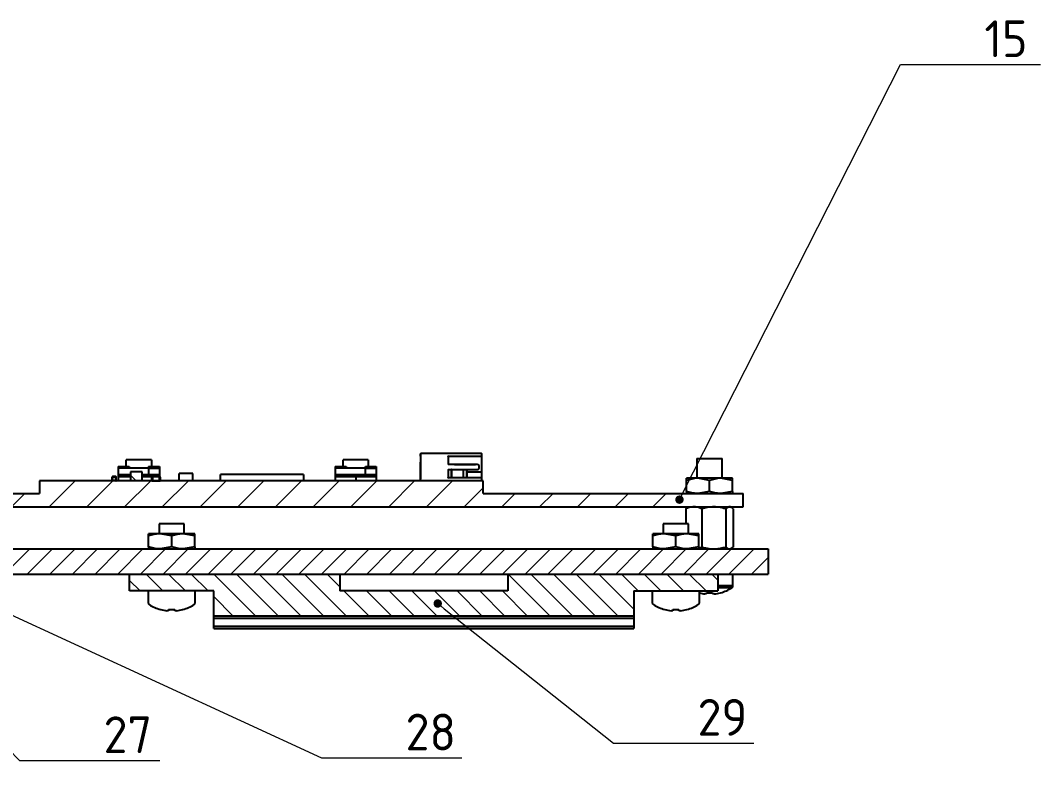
# Model space of a CAD drawing. Header units: millimetres. Extents: x 16604 to 36223, y 4309 to 8014.
# Drawn here: x 19460.4 to 19581.8, y 5139.3 to 5227.9 of the extents above; entities that cross this region are included whole.
import ezdxf
from ezdxf import colors
from ezdxf.entities.mleader import LeaderData, LeaderLine
from ezdxf.math import Vec2, Vec3

# ---------------------------------------------------------------- set-up
doc = ezdxf.new("R2010")
doc.units = ezdxf.units.MM
doc.layers.get('0').update_dxf_attribs({"lineweight": 35})
doc.layers.add('Nét mảnh', color=130, linetype='Continuous', lineweight=13)
doc.styles.get("Standard").update_dxf_attribs({"font": '', "height": 4.375})
doc.styles.get('Standard').set_extended_font_data('TCVN 7284')

# ---------------------------------------------------------------- blocks, each defined once
blk = doc.blocks.new('_Dot')
at = {"color": 0, "linetype": 'ByBlock', "lineweight": -2}
blk.add_line((-0.5, 0), (-1, 0), dxfattribs=at)
at = {"color": 0, "linetype": 'ByBlock', "const_width": 0.5}
blk.add_lwpolyline([(-0.25, 0, 1), (0.25, 0, 1)], format="xyb", close=True, dxfattribs=at)

msp = doc.modelspace()

# ---------------------------------------------------------------- hatches: boundary and pattern name
at = {"linetype": 'Continuous', "lineweight": 18}
h = msp.add_hatch(dxfattribs=at)
h.set_pattern_fill('ANSI31', angle=90, style=0)
h.set_pattern_definition([(135, (19173.8327, 5060.3415), (-2.245064, -2.245064), [])])
h.paths.add_polyline_path([(19474.9, 5174.17), (19473.5, 5174.17), (19473.5, 5173.07), (19474.9, 5173.07)], flags=0)
at = {"layer": 'Nét mảnh', "true_color": 0x58ba48}
h = msp.add_hatch(dxfattribs=at)
h.set_pattern_fill('ANSI31', color=85)
h.set_pattern_definition([(45, (0.884, -0.884), (-2.24506403, 2.24506403), [])])
h.paths.add_polyline_path([(19515.47, 5173.07), (19493.6, 5173.07), (19493.6, 5173.05), (19493.4, 5173.05), (19493.05, 5173.05), (19493.05, 5173.05), (19492.8, 5173.05), (19491.67, 5173.05), (19491.67, 5173.05), (19486.65, 5173.05), (19485.51, 5173.05), (19485.51, 5173.05), (19485.27, 5173.05), (19484.92, 5173.05), (19484.92, 5173.05), (19484.72, 5173.05), (19462.67, 5173.07), (19462.67, 5171.58), (19445.35, 5171.58), (19444.56, 5169.98), (19540.1, 5169.98), (19540.86, 5171.58), (19515.47, 5171.58)])
at = {"layer": 'Nét mảnh'}
h = msp.add_hatch(dxfattribs=at)
h.set_pattern_fill('ANSI31', color=6, scale=0.6)
h.set_pattern_definition([(45, (0.8839, -0.8839), (-1.34703842, 1.34703842), [])])
h.paths.add_polyline_path([(19549.41, 5164.98), (19431.62, 5164.98), (19432.82, 5161.98), (19549.41, 5161.98)])
h.paths.add_polyline_path([(19431.62, 5164.98), (19410.88, 5164.98), (19410.05, 5161.98), (19432.82, 5161.98)])
h.paths.add_polyline_path([(19371.41, 5164.98), (19363.94, 5164.98), (19362.41, 5163.13), (19362.41, 5161.98), (19371.41, 5161.98)])
h.paths.add_polyline_path([(19363.94, 5164.98), (19362.41, 5164.98), (19362.41, 5163.13)], flags=17)
h.paths.add_polyline_path([(19410.88, 5164.98), (19383.41, 5164.98), (19383.41, 5161.98), (19410.05, 5161.98)])
at = {"layer": 'Nét mảnh', "true_color": 0x58ba48}
h = msp.add_hatch(dxfattribs=at)
h.set_pattern_fill('ANSI31', color=85, scale=0.6, angle=90)
h.set_pattern_definition([(135, (0.8839, -0.8839), (-1.34703842, -1.34703842), [])])
h.paths.add_polyline_path([(19533.41, 5159.98), (19543.41, 5159.98), (19543.41, 5161.98), (19518.41, 5161.98), (19518.41, 5159.98), (19498.41, 5159.98), (19498.41, 5161.98), (19473.41, 5161.98), (19473.41, 5159.98), (19483.41, 5159.98), (19483.41, 5156.98), (19533.41, 5156.98)])

# ---------------------------------------------------------------- linework, layer by layer
at = {"color": 7, "linetype": 'Continuous', "lineweight": 25}
for p, q in [((19508.02, 5176.29), (19508.02, 5176.29)), ((19508.02, 5176.29), (19508.02, 5176.05)), ((19508.02, 5176.02), (19508.02, 5176.16)), ((19508.02, 5176.05), (19508.02, 5176.05)), ((19508.02, 5176.02), (19508.02, 5173.27)), ((19515.29, 5176.32), (19508.05, 5176.32)), ((19511.27, 5176.02), (19515.29, 5176.02)), ((19511.32, 5175.97), (19511.32, 5175.02)), ((19515.32, 5176.05), (19515.32, 5176.29)), ((19540.91, 5175.75), (19540.91, 5173.38)), ((19540.91, 5175.75), (19543.91, 5175.75)), ((19543.91, 5173.38), (19543.91, 5175.75)), ((19472.05, 5174.78), (19473.35, 5174.78)), ((19472.05, 5174.78), (19472.05, 5173.78)), ((19473.35, 5174.58), (19472.05, 5174.58)), ((19476.95, 5174.58), (19472.05, 5174.58)), ((19473, 5174.78), (19473, 5175.58)), ((19476, 5175.58), (19473, 5175.58)), ((19473.35, 5174.78), (19473.35, 5174.58)), ((19475.66, 5174.78), (19476.95, 5174.78)), ((19475.66, 5174.78), (19475.66, 5173.78)), ((19475.66, 5174.58), (19476.95, 5174.58)), ((19476, 5175.58), (19476, 5174.78)), ((19476.95, 5174.78), (19476.95, 5173.78)), ((19497.86, 5174.78), (19499.16, 5174.78)), ((19497.86, 5174.78), (19497.86, 5173.78)), ((19499.16, 5174.58), (19497.86, 5174.58)), ((19502.76, 5174.58), (19497.86, 5174.58)), ((19498.81, 5174.78), (19498.81, 5175.58)), ((19501.81, 5175.58), (19498.81, 5175.58)), ((19499.16, 5174.78), (19499.16, 5174.58)), ((19501.46, 5174.78), (19502.76, 5174.78)), ((19501.46, 5173.78), (19501.46, 5174.78)), ((19501.46, 5174.58), (19502.76, 5174.58)), ((19501.81, 5175.58), (19501.81, 5174.78)), ((19502.76, 5174.78), (19502.76, 5173.78)), ((19508.02, 5173.82), (19508.02, 5175.32)), ((19508.02, 5175), (19508.02, 5175)), ((19514.77, 5175.02), (19511.32, 5175.02)), ((19512.07, 5175.02), (19512.07, 5175.03)), ((19512.07, 5175.03), (19514.57, 5175.03)), ((19514.57, 5175.03), (19514.57, 5175.02)), ((19515.02, 5174.67), (19515.02, 5174.77)), ((19515.29, 5175.32), (19515.29, 5174.12)), ((19515.32, 5174.12), (19515.32, 5175.32)), ((19471.3, 5173.52), (19471.81, 5173.52)), ((19471.3, 5173.52), (19471.3, 5173.12)), ((19471.35, 5173.58), (19471.35, 5173.52)), ((19471.76, 5173.58), (19471.35, 5173.58)), ((19471.35, 5173.12), (19471.35, 5173.52)), ((19471.46, 5173.58), (19471.46, 5173.58)), ((19471.54, 5173.58), (19471.54, 5173.58)), ((19471.57, 5173.58), (19471.54, 5173.58)), ((19471.57, 5173.58), (19471.57, 5173.58)), ((19471.57, 5173.58), (19471.57, 5173.58)), ((19471.61, 5173.58), (19471.6, 5173.58)), ((19471.64, 5173.58), (19471.64, 5173.58)), ((19471.76, 5173.58), (19471.76, 5173.52)), ((19471.76, 5173.52), (19471.76, 5173.12)), ((19471.81, 5173.12), (19471.81, 5173.52)), ((19473.5, 5173.78), (19472.05, 5173.78)), ((19472.05, 5173.78), (19472.05, 5173.08)), ((19472.05, 5173.78), (19473.6, 5173.78)), ((19472.05, 5173.58), (19473.5, 5173.58)), ((19473.5, 5173.58), (19472.05, 5173.58)), ((19473.5, 5174.17), (19473.5, 5173.07)), ((19474.9, 5174.17), (19473.5, 5174.17)), ((19474.9, 5173.07), (19474.9, 5174.17)), ((19476.95, 5173.78), (19474.9, 5173.78)), ((19474.9, 5173.78), (19476.95, 5173.78)), ((19474.9, 5173.58), (19476.95, 5173.58)), ((19476.02, 5173.58), (19474.9, 5173.58)), ((19476.03, 5173.52), (19476.03, 5173.52)), ((19476.03, 5173.12), (19476.03, 5173.52)), ((19476.08, 5173.58), (19476.94, 5173.58)), ((19476.13, 5173.58), (19476.13, 5173.07)), ((19476.85, 5173.58), (19476.85, 5173.58)), ((19476.94, 5173.58), (19476.94, 5173.07)), ((19476.99, 5173.58), (19476.94, 5173.58)), ((19476.95, 5173.78), (19476.95, 5173.58)), ((19477.04, 5173.52), (19477.04, 5173.12)), ((19479.31, 5173.07), (19479.31, 5173.97)), ((19480.92, 5173.97), (19479.31, 5173.97)), ((19480.92, 5173.07), (19480.92, 5173.97)), ((19484.21, 5173.07), (19484.21, 5173.85)), ((19484.74, 5173.85), (19484.21, 5173.85)), ((19484.21, 5173.58), (19484.21, 5173.58)), ((19493.58, 5173.85), (19484.74, 5173.85)), ((19494.11, 5173.85), (19493.58, 5173.85)), ((19494.11, 5173.85), (19494.11, 5173.07)), ((19502.76, 5173.78), (19497.86, 5173.78)), ((19497.86, 5173.78), (19497.86, 5173.08)), ((19497.86, 5173.78), (19502.76, 5173.78)), ((19497.86, 5173.58), (19502.76, 5173.58)), ((19502.76, 5173.58), (19497.86, 5173.58)), ((19500.31, 5173.58), (19500.31, 5173.08)), ((19502.76, 5173.78), (19502.76, 5173.08)), ((19508.02, 5173.07), (19508.02, 5173.82)), ((19515.29, 5173.42), (19511.27, 5173.42)), ((19511.32, 5174.42), (19514.77, 5174.42)), ((19511.32, 5174.42), (19511.32, 5173.47)), ((19511.75, 5174.32), (19511.72, 5174.32)), ((19511.72, 5173.42), (19511.72, 5174.32)), ((19512.07, 5174.42), (19512.07, 5174.41)), ((19512.07, 5174.41), (19514.57, 5174.41)), ((19513.09, 5174.32), (19513.12, 5174.32)), ((19513.12, 5173.42), (19513.12, 5174.32)), ((19513.52, 5174.32), (19513.52, 5174.12)), ((19513.52, 5174.32), (19513.55, 5174.32)), ((19515.32, 5174.12), (19513.52, 5174.12)), ((19513.55, 5174.12), (19513.55, 5174.32)), ((19514.57, 5174.41), (19514.57, 5174.42)), ((19515.32, 5173.07), (19515.32, 5173.39)), ((19545.16, 5173.38), (19539.66, 5173.38)), ((19542.41, 5173.13), (19541.03, 5173.38)), ((19545.16, 5173.13), (19543.78, 5173.38)), ((19462.67, 5173.07), (19462.67, 5171.58)), ((19515.47, 5173.07), (19462.67, 5173.07)), ((19471.76, 5173.12), (19471.3, 5173.12)), ((19471.35, 5173.07), (19471.35, 5173.12)), ((19471.76, 5173.07), (19471.76, 5173.12)), ((19471.81, 5173.12), (19471.76, 5173.12)), ((19472.8, 5173.08), (19472.05, 5173.08)), ((19473.5, 5173.08), (19473.1, 5173.08)), ((19473.22, 5173.08), (19473.22, 5173.07)), ((19476.03, 5173.12), (19476.03, 5173.12)), ((19476.13, 5173.07), (19476.94, 5173.07)), ((19476.94, 5173.07), (19476.99, 5173.07)), ((19483.46, 5173.07), (19483.45, 5173.07)), ((19483.74, 5173.07), (19483.75, 5173.07)), ((19483.75, 5173.07), (19483.74, 5173.07)), ((19483.75, 5173.07), (19483.75, 5173.07)), ((19485.27, 5173.07), (19484.92, 5173.07)), ((19486.65, 5173.07), (19485.51, 5173.07)), ((19492.8, 5173.07), (19491.67, 5173.07)), ((19493.4, 5173.07), (19493.05, 5173.07)), ((19494.11, 5173.07), (19493.67, 5173.07)), ((19495.89, 5173.07), (19495.89, 5173.07)), ((19496.85, 5173.07), (19496.85, 5173.07)), ((19498.61, 5173.08), (19497.86, 5173.08)), ((19500.31, 5173.08), (19498.91, 5173.08)), ((19502.76, 5173.08), (19502.01, 5173.08)), ((19504.69, 5173.07), (19504.69, 5173.07)), ((19515.47, 5171.58), (19515.47, 5173.07)), ((19539.66, 5171.82), (19539.66, 5173.13)), ((19542.41, 5171.82), (19542.41, 5173.13)), ((19545.16, 5171.82), (19545.16, 5173.13)), ((19438.41, 5171.58), (19462.67, 5171.58)), ((19515.47, 5171.58), (19546.41, 5171.58)), ((19542.41, 5171.82), (19541.03, 5171.58)), ((19545.16, 5171.82), (19543.78, 5171.58)), ((19546.41, 5169.98), (19546.41, 5171.58)), ((19438.41, 5169.98), (19546.41, 5169.98)), ((19539.58, 5169.75), (19539.78, 5169.89)), ((19539.58, 5169.75), (19539.58, 5167.98)), ((19539.91, 5169.98), (19539.78, 5169.9)), ((19541.63, 5169.98), (19541.51, 5169.75)), ((19541.51, 5169.75), (19541.51, 5165.2)), ((19544.34, 5169.75), (19544.34, 5165.2)), ((19545.04, 5169.9), (19544.91, 5169.98)), ((19545.24, 5169.75), (19545.24, 5165.2)), ((19476.91, 5167.98), (19476.91, 5166.78)), ((19479.91, 5167.98), (19476.91, 5167.98)), ((19479.91, 5166.78), (19479.91, 5167.98)), ((19536.91, 5167.98), (19536.91, 5166.78)), ((19539.91, 5167.98), (19536.91, 5167.98)), ((19539.91, 5166.78), (19539.91, 5167.98)), ((19481.16, 5166.78), (19475.66, 5166.78)), ((19475.66, 5165.22), (19475.66, 5166.53)), ((19478.41, 5166.53), (19477.03, 5166.78)), ((19478.41, 5165.22), (19478.41, 5166.53)), ((19481.16, 5166.53), (19479.78, 5166.78)), ((19481.16, 5165.22), (19481.16, 5166.53)), ((19541.16, 5166.78), (19535.66, 5166.78)), ((19535.66, 5165.22), (19535.66, 5166.53)), ((19538.41, 5166.53), (19537.03, 5166.78)), ((19538.41, 5165.22), (19538.41, 5166.53)), ((19541.16, 5166.53), (19539.78, 5166.78)), ((19541.16, 5165.22), (19541.16, 5166.53)), ((19362.41, 5164.98), (19549.41, 5164.98)), ((19478.41, 5165.22), (19477.03, 5164.98)), ((19481.16, 5165.22), (19479.78, 5164.98)), ((19538.41, 5165.22), (19537.03, 5164.98)), ((19541.16, 5165.22), (19539.78, 5164.98)), ((19541.16, 5165.11), (19541.51, 5165.2)), ((19541.51, 5165.2), (19541.63, 5164.98)), ((19544.91, 5164.98), (19545.04, 5165.05)), ((19549.41, 5164.98), (19549.41, 5161.98)), ((19362.41, 5161.98), (19549.41, 5161.98)), ((19473.41, 5159.98), (19473.41, 5161.98)), ((19498.41, 5161.98), (19498.41, 5159.98)), ((19518.41, 5161.98), (19518.41, 5159.98)), ((19543.41, 5161.98), (19543.41, 5159.98)), ((19545.21, 5160.58), (19545.21, 5161.98)), ((19483.41, 5159.98), (19473.41, 5159.98)), ((19475.61, 5159.98), (19475.61, 5158.58)), ((19481.21, 5158.58), (19481.21, 5159.98)), ((19483.41, 5155.51), (19483.41, 5159.98)), ((19518.41, 5159.98), (19498.41, 5159.98)), ((19533.41, 5159.98), (19543.41, 5159.98)), ((19533.41, 5159.98), (19533.41, 5155.51)), ((19535.61, 5159.98), (19535.61, 5158.58)), ((19541.21, 5158.58), (19541.21, 5159.98)), ((19542.04, 5159.62), (19541.84, 5159.62)), ((19542.04, 5159.76), (19542.04, 5159.62)), ((19542.78, 5159.62), (19542.78, 5159.76)), ((19542.97, 5159.62), (19542.78, 5159.62)), ((19543.72, 5159.76), (19543.72, 5159.75)), ((19477.1, 5157.75), (19477.1, 5157.76)), ((19478.04, 5157.62), (19477.84, 5157.62)), ((19478.04, 5157.76), (19478.04, 5157.62)), ((19478.78, 5157.62), (19478.78, 5157.76)), ((19478.97, 5157.62), (19478.78, 5157.62)), ((19479.72, 5157.76), (19479.72, 5157.75)), ((19537.1, 5157.75), (19537.1, 5157.76)), ((19538.04, 5157.62), (19537.84, 5157.62)), ((19538.04, 5157.76), (19538.04, 5157.62)), ((19538.78, 5157.62), (19538.78, 5157.76)), ((19538.97, 5157.62), (19538.78, 5157.62)), ((19539.72, 5157.76), (19539.72, 5157.75)), ((19533.41, 5156.98), (19483.41, 5156.98)), ((19533.41, 5156.69), (19483.41, 5156.69)), ((19483.41, 5155.79), (19533.41, 5155.79)), ((19483.41, 5155.51), (19533.41, 5155.51))]:
    msp.add_line(p, q, dxfattribs=at)
at = {"color": 8, "linetype": 'Continuous', "lineweight": 25}
for p, q in [((19511.29, 5173.42), (19511.29, 5173.42)), ((19511.75, 5173.42), (19511.75, 5174.32)), ((19513.09, 5174.32), (19513.09, 5173.42)), ((19513.55, 5174.32), (19513.53, 5174.41)), ((19545.21, 5160.58), (19543.41, 5160.58)), ((19545.08, 5160.35), (19543.41, 5160.35))]:
    msp.add_line(p, q, dxfattribs=at)
at = {"color": 7, "linetype": 'Continuous', "lineweight": 25, "flags": 128}
for points in [[(19515.29, 5176.02), (19515.29, 5176), (19515.29, 5175.96), (19515.29, 5175.9), (19515.29, 5175.81), (19515.29, 5175.71), (19515.29, 5175.59), (19515.29, 5175.45), (19515.29, 5175.32)], [(19511.72, 5174.32), (19511.71, 5174.39), (19511.7, 5174.42)], [(19513.55, 5173.42), (19513.55, 5173.43), (19513.55, 5173.47), (19513.55, 5173.54), (19513.55, 5173.62), (19513.55, 5173.73), (19513.55, 5173.85), (19513.55, 5173.98), (19513.55, 5174.12)], [(19515.29, 5174.12), (19515.29, 5173.98), (19515.29, 5173.85), (19515.29, 5173.73), (19515.29, 5173.62), (19515.29, 5173.54), (19515.29, 5173.47), (19515.29, 5173.43), (19515.29, 5173.42)], [(19504.68, 5173.07), (19504.69, 5173.07), (19504.69, 5173.07)]]:
    msp.add_lwpolyline(points, dxfattribs=at)
at = {"color": 7, "linetype": 'Continuous', "lineweight": 25}
for centre, radius, start, end in [((19508.05, 5176.29), 0.03, 90, 180), ((19511.27, 5175.97), 0.05, 0, 90), ((19515.29, 5176.29), 0.03, 0, 90), ((19515.29, 5176.05), 0.03, 270, 0), ((19514.77, 5174.77), 0.25, 0, 90), ((19514.77, 5174.67), 0.25, 270, 0), ((19471.35, 5173.52), 0.0508, 90, 180), ((19471.76, 5173.52), 0.0508, 360, 90), ((19476.08, 5173.52), 0.0508, 90, 180), ((19476.99, 5173.52), 0.0508, 0, 90), ((19511.27, 5173.47), 0.05, 270, 0), ((19511.52, 5174.32), 0.2, 150, 180), ((19513.32, 5174.32), 0.2, 153.2563, 180), ((19513.32, 5174.32), 0.2, 0, 26.7437), ((19515.29, 5173.39), 0.03, 0, 90), ((19471.35, 5173.12), 0.0508, 180, 268.6872), ((19471.76, 5173.12), 0.0508, 270, 360), ((19476.08, 5173.12), 0.0508, 180, 270), ((19476.99, 5173.12), 0.0508, 270, 0), ((19542.41, 5164.58), 5, 285.2193, 302.336), ((19544.94, 5160.58), 0.27, 302.336, 0), ((19542.41, 5164.58), 4.99, 256.0745, 263.4966), ((19542.41, 5165.23), 5.48, 266.1266, 273.8734), ((19542.41, 5164.58), 4.99, 276.5034, 285.1879), ((19475.88, 5158.58), 0.27, 180, 237.664), ((19478.41, 5162.58), 5, 237.664, 254.7807), ((19478.41, 5162.58), 4.99, 254.8121, 263.4966), ((19478.41, 5163.23), 5.48, 266.1266, 273.8734), ((19478.41, 5162.58), 4.99, 276.5034, 285.1879), ((19478.41, 5162.58), 5, 285.2193, 302.336), ((19480.94, 5158.58), 0.27, 302.336, 0), ((19535.88, 5158.58), 0.27, 180, 237.664), ((19538.41, 5162.58), 5, 237.664, 254.7807), ((19538.41, 5162.58), 4.99, 254.8121, 263.4966), ((19538.41, 5163.23), 5.48, 266.1266, 273.8734), ((19538.41, 5162.58), 4.99, 276.5034, 285.1879), ((19538.41, 5162.58), 5, 285.2193, 302.336), ((19540.94, 5158.58), 0.27, 302.336, 0)]:
    msp.add_arc(centre, radius, start, end, dxfattribs=at)
at = {"color": 8, "linetype": 'Continuous', "lineweight": 25}
msp.add_arc((19511.52, 5174.32), 0.2, 0, 30, dxfattribs=at)
at = {"color": 7, "linetype": 'Continuous', "lineweight": 25}
for points, knots in [([(19508.02, 5176.16), (19508.02, 5176.2), (19508.02, 5176.27), (19508.02, 5176.28), (19508.02, 5176.29)], [0, 0, 0, 0, 0.56, 1, 1, 1, 1]), ([(19515.32, 5175.32), (19515.32, 5175.42), (19515.32, 5175.64), (19515.32, 5175.88), (19515.32, 5176.02), (19515.32, 5176.04), (19515.32, 5176.05)], [0, 0, 0, 0, 0.270261, 0.562429, 0.789736, 1, 1, 1, 1]), ([(19471.53, 5173.58), (19471.53, 5173.58), (19471.52, 5173.58), (19471.52, 5173.58), (19471.52, 5173.58), (19471.51, 5173.58), (19471.51, 5173.58)], [0, 0, 0, 0, 0.2795042, 0.559316, 0.7797731, 1, 1, 1, 1]), ([(19471.62, 5173.58), (19471.62, 5173.58), (19471.62, 5173.58), (19471.61, 5173.58), (19471.61, 5173.58), (19471.61, 5173.58)], [0, 0, 0, 0, 0.280041, 0.559337, 1, 1, 1, 1]), ([(19471.64, 5173.58), (19471.64, 5173.58), (19471.64, 5173.58), (19471.64, 5173.58), (19471.63, 5173.58), (19471.63, 5173.58), (19471.62, 5173.58)], [0, 0, 0, 0, 0.280947, 0.560058, 0.77987, 1, 1, 1, 1]), ([(19513.52, 5173.42), (19513.52, 5173.44), (19513.52, 5173.54), (19513.52, 5173.79), (19513.52, 5174.01), (19513.52, 5174.12)], [0, 0, 0, 0, 0.177234, 0.60464, 1, 1, 1, 1]), ([(19513.52, 5174.12), (19513.52, 5174.01), (19513.52, 5173.8), (19513.52, 5173.55), (19513.52, 5173.41), (19513.52, 5173.39), (19513.52, 5173.39)], [0, 0, 0, 0, 0.270261, 0.562429, 0.789736, 1, 1, 1, 1]), ([(19515.32, 5173.39), (19515.32, 5173.4), (19515.32, 5173.43), (19515.32, 5173.62), (19515.32, 5173.87), (19515.32, 5174.04), (19515.32, 5174.12)], [0, 0, 0, 0, 0.270261, 0.562429, 0.789736, 1, 1, 1, 1]), ([(19541.03, 5173.38), (19541, 5173.38), (19540.54, 5173.37), (19540.08, 5173.25), (19539.66, 5173.13)], [0, 0, 0, 0, 0.07015, 1, 1, 1, 1]), ([(19539.66, 5173.13), (19539.66, 5173.17), (19539.66, 5173.31), (19539.66, 5173.35), (19539.66, 5173.38)], [0, 0, 0, 0, 0.257551, 1, 1, 1, 1]), ([(19543.78, 5173.38), (19543.75, 5173.38), (19543.29, 5173.37), (19542.83, 5173.25), (19542.41, 5173.13)], [0, 0, 0, 0, 0.07015, 1, 1, 1, 1]), ([(19545.16, 5173.13), (19545.16, 5173.17), (19545.16, 5173.31), (19545.16, 5173.35), (19545.16, 5173.38)], [0, 0, 0, 0, 0.2575513, 1, 1, 1, 1]), ([(19541.03, 5171.58), (19541, 5171.58), (19540.75, 5171.58), (19540.29, 5171.63), (19539.87, 5171.76), (19539.66, 5171.82)], [0, 0, 0, 0, 0.070013, 0.530744, 1, 1, 1, 1]), ([(19539.66, 5171.82), (19539.66, 5171.78), (19539.66, 5171.64), (19539.66, 5171.6), (19539.66, 5171.58)], [0, 0, 0, 0, 0.257551, 1, 1, 1, 1]), ([(19543.78, 5171.58), (19543.75, 5171.58), (19543.29, 5171.58), (19542.83, 5171.7), (19542.41, 5171.82)], [0, 0, 0, 0, 0.07015, 1, 1, 1, 1]), ([(19545.16, 5171.82), (19545.16, 5171.78), (19545.16, 5171.64), (19545.16, 5171.6), (19545.16, 5171.58)], [0, 0, 0, 0, 0.257551, 1, 1, 1, 1]), ([(19541.51, 5169.75), (19541.33, 5169.82), (19540.97, 5169.95), (19540.32, 5170.01), (19539.87, 5169.85), (19539.58, 5169.75)], [0, 0, 0, 0, 0.295653, 0.555283, 1, 1, 1, 1]), ([(19544.34, 5169.75), (19544.07, 5169.82), (19543.55, 5169.95), (19542.59, 5170.01), (19541.93, 5169.85), (19541.51, 5169.75)], [0, 0, 0, 0, 0.295653, 0.555283, 1, 1, 1, 1]), ([(19545.24, 5169.75), (19545.15, 5169.82), (19544.99, 5169.95), (19544.68, 5170.01), (19544.47, 5169.85), (19544.34, 5169.75)], [0, 0, 0, 0, 0.295653, 0.555283, 1, 1, 1, 1]), ([(19477.03, 5166.78), (19477, 5166.78), (19476.54, 5166.77), (19476.08, 5166.65), (19475.66, 5166.53)], [0, 0, 0, 0, 0.07015, 1, 1, 1, 1]), ([(19475.66, 5166.53), (19475.66, 5166.57), (19475.66, 5166.71), (19475.66, 5166.75), (19475.66, 5166.78)], [0, 0, 0, 0, 0.257551, 1, 1, 1, 1]), ([(19479.78, 5166.78), (19479.75, 5166.78), (19479.29, 5166.77), (19478.83, 5166.65), (19478.41, 5166.53)], [0, 0, 0, 0, 0.07015, 1, 1, 1, 1]), ([(19481.16, 5166.53), (19481.16, 5166.57), (19481.16, 5166.71), (19481.16, 5166.75), (19481.16, 5166.78)], [0, 0, 0, 0, 0.2575513, 1, 1, 1, 1]), ([(19537.03, 5166.78), (19537, 5166.78), (19536.54, 5166.77), (19536.08, 5166.65), (19535.66, 5166.53)], [0, 0, 0, 0, 0.07015, 1, 1, 1, 1]), ([(19535.66, 5166.53), (19535.66, 5166.57), (19535.66, 5166.71), (19535.66, 5166.75), (19535.66, 5166.78)], [0, 0, 0, 0, 0.257551, 1, 1, 1, 1]), ([(19539.78, 5166.78), (19539.75, 5166.78), (19539.29, 5166.77), (19538.83, 5166.65), (19538.41, 5166.53)], [0, 0, 0, 0, 0.07015, 1, 1, 1, 1]), ([(19541.16, 5166.53), (19541.16, 5166.57), (19541.16, 5166.71), (19541.16, 5166.75), (19541.16, 5166.78)], [0, 0, 0, 0, 0.2575513, 1, 1, 1, 1]), ([(19477.03, 5164.98), (19477, 5164.98), (19476.75, 5164.98), (19476.29, 5165.03), (19475.87, 5165.16), (19475.66, 5165.22)], [0, 0, 0, 0, 0.070013, 0.530744, 1, 1, 1, 1]), ([(19475.66, 5165.22), (19475.66, 5165.18), (19475.66, 5165.04), (19475.66, 5165), (19475.66, 5164.98)], [0, 0, 0, 0, 0.257551, 1, 1, 1, 1]), ([(19479.78, 5164.98), (19479.75, 5164.98), (19479.29, 5164.98), (19478.83, 5165.1), (19478.41, 5165.22)], [0, 0, 0, 0, 0.07015, 1, 1, 1, 1]), ([(19481.16, 5165.22), (19481.16, 5165.18), (19481.16, 5165.04), (19481.16, 5165), (19481.16, 5164.98)], [0, 0, 0, 0, 0.257551, 1, 1, 1, 1]), ([(19537.03, 5164.98), (19537, 5164.98), (19536.75, 5164.98), (19536.29, 5165.03), (19535.87, 5165.16), (19535.66, 5165.22)], [0, 0, 0, 0, 0.070013, 0.530744, 1, 1, 1, 1]), ([(19535.66, 5165.22), (19535.66, 5165.18), (19535.66, 5165.04), (19535.66, 5165), (19535.66, 5164.98)], [0, 0, 0, 0, 0.257551, 1, 1, 1, 1]), ([(19539.78, 5164.98), (19539.75, 5164.98), (19539.29, 5164.98), (19538.83, 5165.1), (19538.41, 5165.22)], [0, 0, 0, 0, 0.07015, 1, 1, 1, 1]), ([(19541.16, 5165.22), (19541.16, 5165.18), (19541.16, 5165.04), (19541.16, 5165), (19541.16, 5164.98)], [0, 0, 0, 0, 0.257551, 1, 1, 1, 1]), ([(19541.51, 5165.2), (19541.79, 5165.13), (19542.3, 5165), (19543.27, 5164.94), (19543.92, 5165.1), (19544.34, 5165.2)], [0, 0, 0, 0, 0.295653, 0.555283, 1, 1, 1, 1]), ([(19544.34, 5165.2), (19544.43, 5165.13), (19544.59, 5165), (19544.9, 5164.94), (19545.1, 5165.1), (19545.24, 5165.2)], [0, 0, 0, 0, 0.295653, 0.555283, 1, 1, 1, 1])]:
    msp.add_open_spline(points, degree=3, knots=knots, dxfattribs=at)
at = {"color": 8, "linetype": 'Continuous', "lineweight": 25}
for points, knots in [([(19508.02, 5176.05), (19508.02, 5176.05), (19508.02, 5176.04), (19508.02, 5176.02), (19508.02, 5176.02)], [0, 0, 0, 0, 0.719986, 1, 1, 1, 1]), ([(19511.75, 5174.32), (19511.75, 5174.35), (19511.75, 5174.39), (19511.73, 5174.42), (19511.73, 5174.42)], [0, 0, 0, 0, 0.9367018, 1, 1, 1, 1]), ([(19513.11, 5174.41), (19513.11, 5174.4), (19513.09, 5174.38), (19513.09, 5174.34), (19513.09, 5174.32)], [0, 0, 0, 0, 0.191041, 1, 1, 1, 1])]:
    msp.add_open_spline(points, degree=3, knots=knots, dxfattribs=at)

# ---------------------------------------------------------------- leaders
at = {"layer": 'Nét mảnh'}
ml = msp.add_multileader_mtext('Standard', dxfattribs=at)
ml.set_content('15', color=256)
ml.set_leader_properties(linetype='ByLayer', lineweight=13)
ml.set_arrow_properties(name='DOT')
ml.build(insert=Vec2(0, 0))
ml.multileader.update_dxf_attribs({"text_left_attachment_type": 5, "arrow_head_size": 1})
ctx = ml.context
ctx.base_point, ctx.char_height, ctx.arrow_head_size, ctx.plane_origin = Vec3(19573.13, 5222.63), 4.375, 1, Vec3(19538.84, 5167.31)
ctx.left_attachment = 5
notes = []
notes.append((ctx, [(0, (1, 1, 0), (19565.13, 5222.63), (1, 0), 8, [(0, [(19538.84, 5170.84)], 0, [])])]))
ctx.mtext.insert, ctx.mtext.flow_direction = Vec3(19575.13, 5227.88), 5
ml = msp.add_multileader_mtext('Standard', dxfattribs=at)
ml.set_content('27', color=256)
ml.set_leader_properties(linetype='ByLayer', lineweight=13)
ml.set_arrow_properties(name='DOT')
ml.build(insert=Vec2(0, 0))
ml.multileader.update_dxf_attribs({"text_left_attachment_type": 5, "arrow_head_size": 1})
ctx = ml.context
ctx.base_point, ctx.char_height, ctx.arrow_head_size, ctx.plane_origin = Vec3(19468.3, 5139.8), 4.375, 1, Vec3(19490.17, 5158.51)
ctx.left_attachment = 5
notes.append((ctx, [(1, (1, 1, 0), (19460.3, 5139.8), (1, 0), 8, [(0, [(19427.53, 5173.06)], 0, [])])]))
ctx.mtext.insert, ctx.mtext.flow_direction = Vec3(19470.3, 5145.05), 5
ml = msp.add_multileader_mtext('Standard', dxfattribs=at)
ml.set_content('28', color=256)
ml.set_leader_properties(linetype='ByLayer', lineweight=13)
ml.set_arrow_properties(name='DOT')
ml.build(insert=Vec2(0, 0))
ml.multileader.update_dxf_attribs({"text_left_attachment_type": 5, "arrow_head_size": 1})
ctx = ml.context
ctx.base_point, ctx.char_height, ctx.arrow_head_size, ctx.plane_origin = Vec3(19504.24, 5140.12), 4.375, 1, Vec3(19538.71, 5167.52)
ctx.left_attachment = 5
notes.append((ctx, [(0, (1, 1, 0), (19496.24, 5140.12), (1, 0), 8, [(0, [(19451.09, 5160.92)], 0, [])])]))
ctx.mtext.insert, ctx.mtext.flow_direction = Vec3(19506.24, 5145.37), 5
ml = msp.add_multileader_mtext('Standard', dxfattribs=at)
ml.set_content('29', color=256)
ml.set_leader_properties(linetype='ByLayer', lineweight=13)
ml.set_arrow_properties(name='DOT')
ml.build(insert=Vec2(0, 0))
ml.multileader.update_dxf_attribs({"text_left_attachment_type": 5, "arrow_head_size": 1})
ctx = ml.context
ctx.base_point, ctx.char_height, ctx.arrow_head_size, ctx.plane_origin = Vec3(19538.99, 5141.87), 4.375, 1, Vec3(19510.07, 5158.48)
ctx.left_attachment = 5
notes.append((ctx, [(0, (1, 1, 0), (19530.99, 5141.87), (1, 0), 8, [(0, [(19510.07, 5158.48)], 0, [])])]))
ctx.mtext.insert, ctx.mtext.flow_direction = Vec3(19540.99, 5147.12), 5
for ctx, leaders in notes:
    for number, flags, end, landing, length, lines in leaders:
        leader = LeaderData()
        leader.index, (leader.has_last_leader_line, leader.has_dogleg_vector, leader.attachment_direction) = number, flags
        leader.last_leader_point, leader.dogleg_vector, leader.dogleg_length = Vec3(end), Vec3(landing), length
        for number, points, colour, breaks in lines:
            line = LeaderLine()
            line.index, line.vertices, line.color, line.breaks = number, Vec3.list(points), colors.encode_raw_color(colour), breaks
            leader.lines.append(line)
        ctx.leaders.append(leader)

doc.saveas('drawing.dxf')
